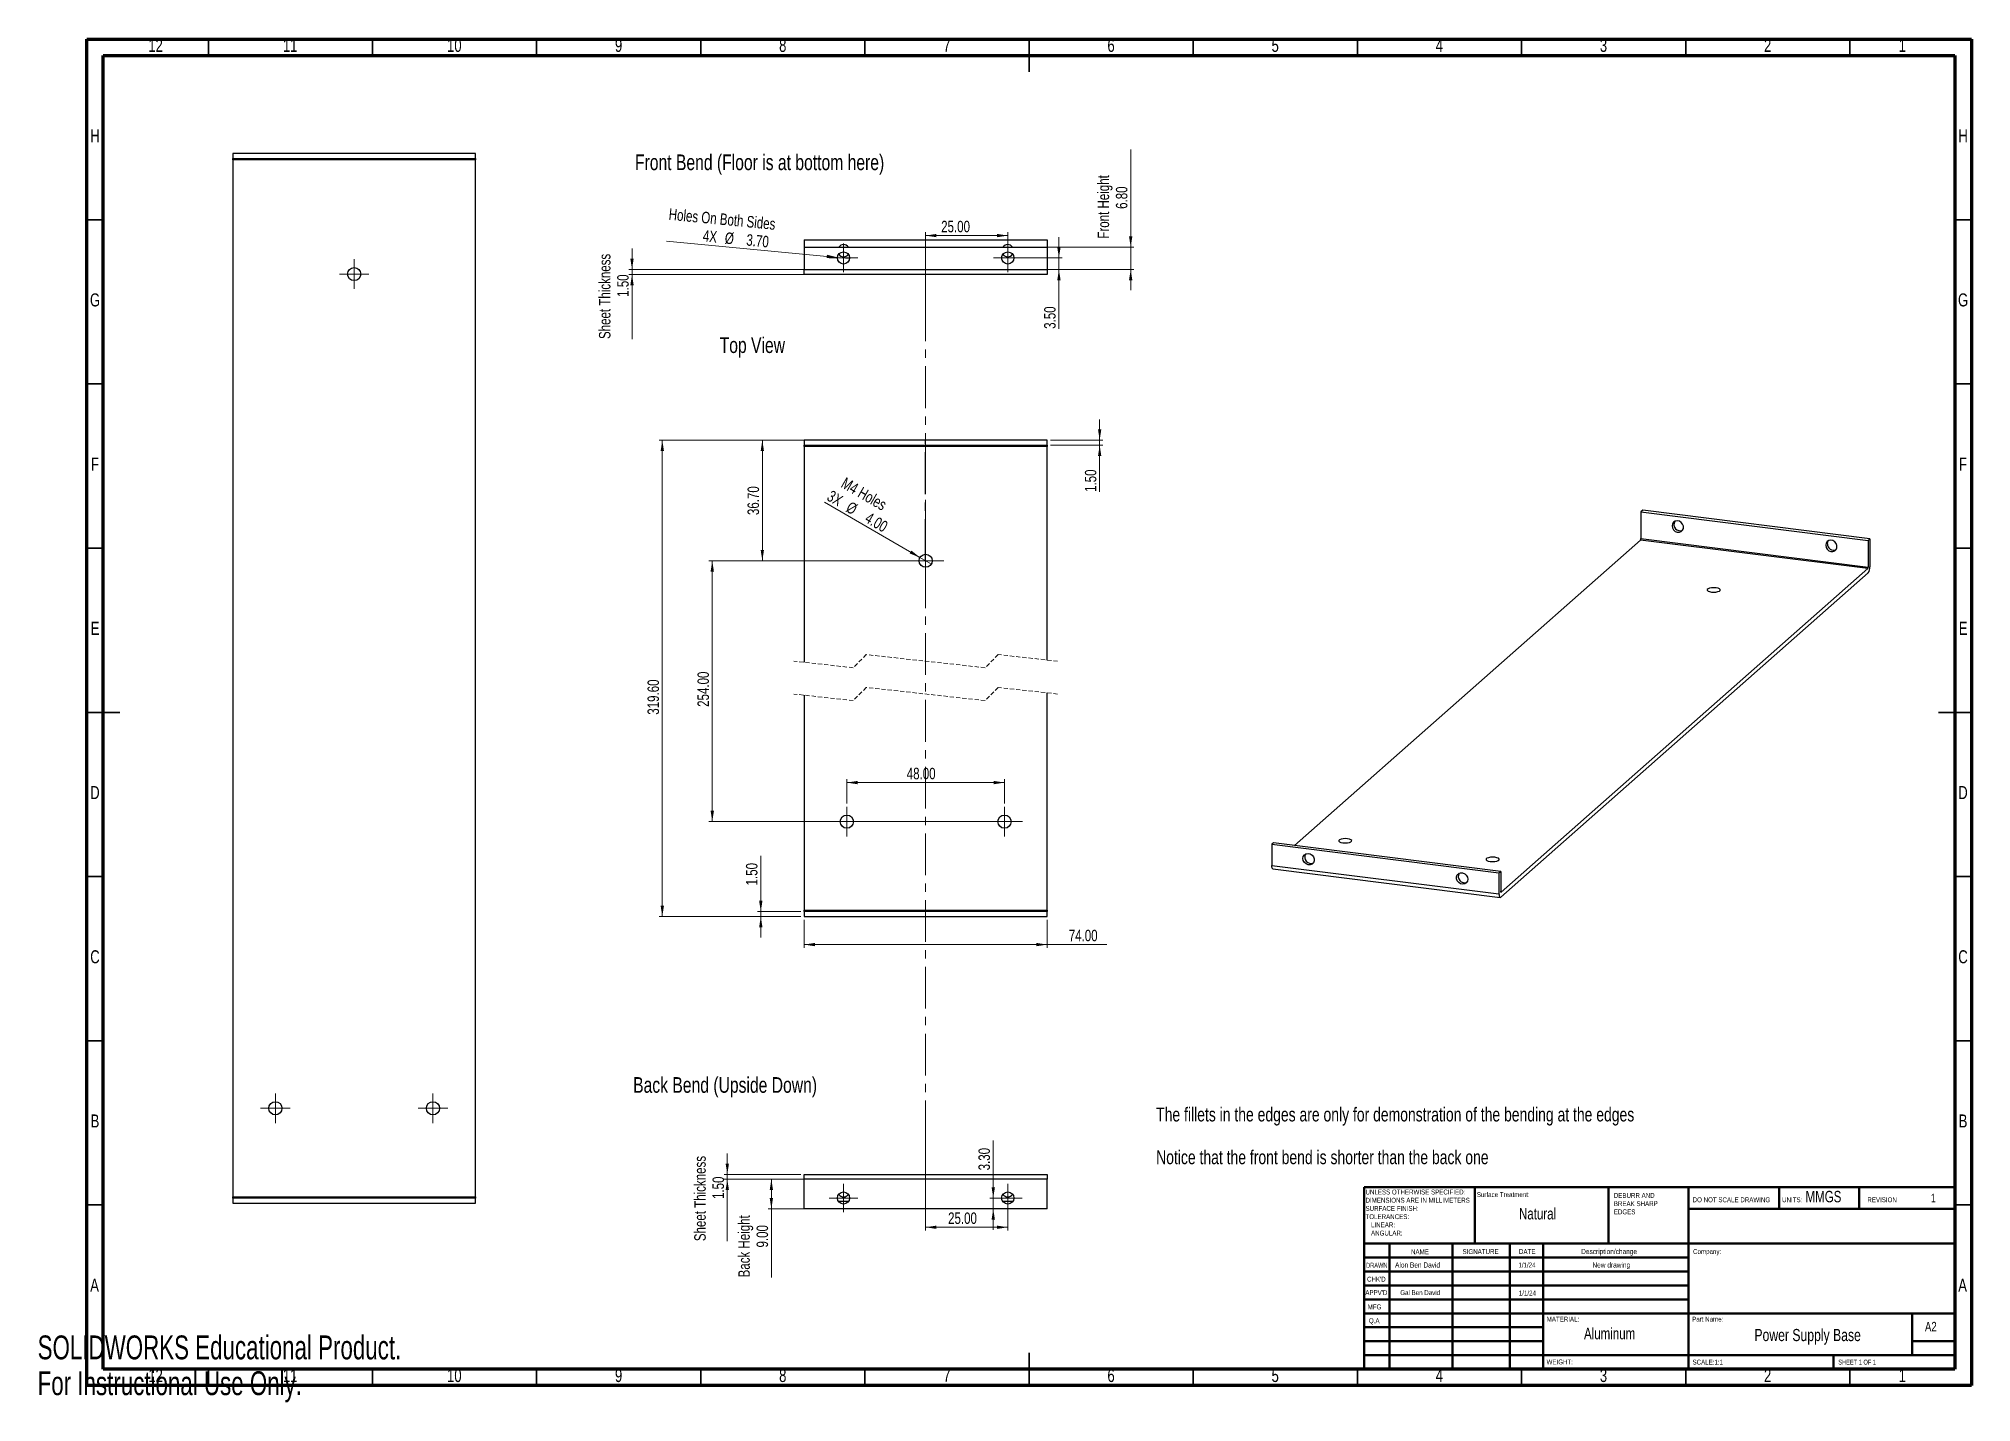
# Model space of a CAD drawing. Header units: millimetres. Extents: x 0 to 589, y 0 to 415.
import ezdxf

# ---------------------------------------------------------------- set-up
doc = ezdxf.new("R2010")
doc.units = ezdxf.units.MM
doc.header["$PDSIZE"] = -1
doc.linetypes.add('CENTERX2', pattern=[20.32, 12.7, -2.54, 2.54, -2.54])
doc.linetypes.add('HIDDEN', pattern=[1.905, 1.27, -0.635])
doc.styles.add('SLDTEXTSTYLE0', font='TXT', dxfattribs={"width": 0.75})
doc.styles.add('SLDTEXTSTYLE1', font='TXT', dxfattribs={"width": 0.686449})
doc.styles.add('SLDTEXTSTYLE2', font='TXT', dxfattribs={"width": 0.6875})
doc.styles.add('SLDTEXTSTYLE3', font='TXT', dxfattribs={"width": 0.7})
doc.dimstyles.new('SLDDIMSTYLE0', dxfattribs={"dimtxt": 3.5, "dimasz": 3.302, "dimexe": 0, "dimexo": 0.0625, "dimgap": 0.875, "dimtad": 1, "dimrnd": 1e-09, "dimzin": 4, "dimdsep": 46, "dimtxsty": 'SLDTEXTSTYLE0', "dimsah": 1, "dimcen": 0.09, "dimadec": 0, "dimazin": 1, "dimtfac": 1, "dimtofl": 0, "dimtmove": 0, "dimatfit": 3, "dimfxl": 1, "dimfrac": 2, "dimtolj": 1, "dimtzin": 12, "dimarcsym": 0})
doc.dimstyles.new('SLDDIMSTYLE1', dxfattribs={"dimtxt": 3.5, "dimasz": 3.302, "dimexe": 0, "dimexo": 0.0625, "dimgap": 0.875, "dimtad": 1, "dimrnd": 1e-09, "dimzin": 4, "dimdsep": 46, "dimtxsty": 'SLDTEXTSTYLE0', "dimsah": 1, "dimcen": 0.09, "dimadec": 0, "dimazin": 1, "dimtfac": 1, "dimtmove": 0, "dimatfit": 0, "dimfxl": 1, "dimfrac": 2, "dimtolj": 1, "dimtzin": 12, "dimarcsym": 0})
doc.dimstyles.new('SLDDIMSTYLE2', dxfattribs={"dimtxt": 3.5, "dimasz": 3.302, "dimexe": 0, "dimexo": 0.0625, "dimgap": 0.875, "dimtad": 1, "dimrnd": 1e-09, "dimzin": 4, "dimdsep": 46, "dimtxsty": 'SLDTEXTSTYLE0', "dimblk1": 'NONE', "dimsah": 1, "dimcen": 0, "dimadec": 0, "dimazin": 1, "dimtfac": 1, "dimtmove": 0, "dimatfit": 3, "dimldrblk": 'NONE', "dimfxl": 1, "dimfrac": 2, "dimtolj": 1, "dimtzin": 12, "dimarcsym": 0})

# ---------------------------------------------------------------- blocks, each defined once
blk = doc.blocks.new('SW_BROKEN_VIEW_0')
at = {"color": 0, "linetype": 'CENTERX2'}
blk.add_line((0, 0), (0, 36.7), dxfattribs=at)
blk = doc.blocks.new('_D')
at = {"color": 7, "linetype": 'Continuous', "lineweight": 0}
for p, q in [((269.49, 292.86), (219.74, 292.86)), ((220.74, 256.16), (220.74, 292.86)), ((269.49, 256.16), (219.74, 256.16))]:
    blk.add_line(p, q, dxfattribs=at)
at = {"color": 7, "linetype": 'Continuous', "lineweight": 18}
for points in [[(220.74, 292.86), (220.23, 289.56), (221.25, 289.56)], [(220.74, 256.16), (221.25, 259.46), (220.23, 259.46)]]:
    blk.add_solid(points, dxfattribs=at)
at = {"color": 7, "linetype": 'Continuous', "lineweight": 18, "insert": (216.23, 270.06), "char_height": 3.5, "attachment_point": 1, "rotation": 90, "style": 'SLDTEXTSTYLE0'}
blk.add_mtext('36.70', dxfattribs=at)
blk = doc.blocks.new('_D_1')
at = {"color": 7, "linetype": 'Continuous', "lineweight": 0}
for p, q in [((233.49, 146.82), (233.49, 138.28)), ((307.49, 146.82), (307.49, 138.28)), ((307.49, 139.28), (233.49, 139.28)), ((307.49, 139.28), (325.72, 139.28))]:
    blk.add_line(p, q, dxfattribs=at)
at = {"color": 7, "linetype": 'Continuous', "lineweight": 18}
for points in [[(233.49, 139.28), (236.79, 138.78), (236.79, 139.79)], [(307.49, 139.28), (304.19, 139.79), (304.19, 138.78)]]:
    blk.add_solid(points, dxfattribs=at)
at = {"color": 7, "linetype": 'Continuous', "lineweight": 18, "insert": (314.08, 143.8), "char_height": 3.5, "attachment_point": 1, "style": 'SLDTEXTSTYLE0'}
blk.add_mtext('74.00', dxfattribs=at)
blk = doc.blocks.new('_D_2')
at = {"color": 7, "linetype": 'Continuous', "lineweight": 0}
for p, q in [((232.49, 292.86), (189.27, 292.86)), ((190.27, 292.86), (190.27, 147.82)), ((232.49, 147.82), (189.27, 147.82))]:
    blk.add_line(p, q, dxfattribs=at)
at = {"color": 7, "linetype": 'Continuous', "lineweight": 18}
for points in [[(190.27, 292.86), (189.76, 289.56), (190.78, 289.56)], [(190.27, 147.82), (190.78, 151.12), (189.76, 151.12)]]:
    blk.add_solid(points, dxfattribs=at)
at = {"color": 7, "linetype": 'Continuous', "lineweight": 18, "insert": (185.76, 209.27), "char_height": 3.5, "attachment_point": 1, "rotation": 90, "style": 'SLDTEXTSTYLE0'}
blk.add_mtext('319.60', dxfattribs=at)
blk = doc.blocks.new('_D_3')
at = {"color": 7, "linetype": 'Continuous', "lineweight": 0}
for p, q in [((220.27, 149.32), (220.27, 166.35)), ((232.49, 149.32), (219.27, 149.32)), ((232.49, 147.82), (219.27, 147.82)), ((220.27, 147.82), (220.27, 149.32)), ((220.27, 147.82), (220.27, 141.47))]:
    blk.add_line(p, q, dxfattribs=at)
at = {"color": 7, "linetype": 'Continuous', "lineweight": 18}
for points in [[(220.27, 149.32), (220.78, 152.62), (219.76, 152.62)], [(220.27, 147.82), (219.76, 144.52), (220.78, 144.52)]]:
    blk.add_solid(points, dxfattribs=at)
at = {"color": 7, "linetype": 'Continuous', "lineweight": 18, "insert": (215.76, 157.3), "char_height": 3.5, "attachment_point": 1, "rotation": 90, "style": 'SLDTEXTSTYLE0'}
blk.add_mtext('1.50', dxfattribs=at)
blk = doc.blocks.new('_D_4')
at = {"color": 7, "linetype": 'Continuous', "lineweight": 0}
for p, q in [((323.49, 292.86), (323.49, 299.21)), ((308.49, 292.86), (324.49, 292.86)), ((308.49, 291.36), (324.49, 291.36)), ((323.49, 292.86), (323.49, 291.36)), ((323.49, 291.36), (323.49, 277.11))]:
    blk.add_line(p, q, dxfattribs=at)
at = {"color": 7, "linetype": 'Continuous', "lineweight": 18}
for points in [[(323.49, 292.86), (324, 296.16), (322.98, 296.16)], [(323.49, 291.36), (322.98, 288.06), (324, 288.06)]]:
    blk.add_solid(points, dxfattribs=at)
at = {"color": 7, "linetype": 'Continuous', "lineweight": 18, "insert": (318.98, 277.11), "char_height": 3.5, "attachment_point": 1, "rotation": 90, "style": 'SLDTEXTSTYLE0'}
blk.add_mtext('1.50', dxfattribs=at)
blk = doc.blocks.new('_D_5')
at = {"color": 7, "linetype": 'Continuous', "lineweight": 0}
for q in [(239.67, 273.95), (272.22, 255.16)]:
    blk.add_line((268.76, 257.16), q, dxfattribs=at)
at = {"color": 7, "linetype": 'Continuous', "lineweight": 18}
blk.add_solid([(268.76, 257.16), (266.15, 259.25), (265.64, 258.37)], dxfattribs=at)
at = {"color": 7, "linetype": 'Continuous', "lineweight": 18, "char_height": 3.5, "attachment_point": 1, "rotation": 330, "style": 'SLDTEXTSTYLE0'}
for s, insert in [('3X', (241.88, 277.79)), ('M4 Holes', (246.17, 281.73)), ('%%c', (247.68, 274.38)), ('4.00', (253.41, 271.13))]:
    blk.add_mtext(s, dxfattribs=dict(at, insert=insert))
blk = doc.blocks.new('_None')
blk = doc.blocks.new('_D_6')
at = {"color": 7, "linetype": 'Continuous', "lineweight": 0}
for p, q in [((275.99, 256.16), (204.49, 256.16)), ((205.49, 176.72), (205.49, 256.16)), ((299.99, 176.72), (204.49, 176.72))]:
    blk.add_line(p, q, dxfattribs=at)
at = {"color": 7, "linetype": 'Continuous', "lineweight": 18}
for points in [[(205.49, 256.16), (204.98, 252.86), (206, 252.86)], [(205.49, 176.72), (206, 180.02), (204.98, 180.02)]]:
    blk.add_solid(points, dxfattribs=at)
at = {"color": 7, "linetype": 'Continuous', "lineweight": 18, "insert": (200.98, 211.67), "char_height": 3.5, "attachment_point": 1, "rotation": 90, "style": 'SLDTEXTSTYLE0'}
blk.add_mtext('254.00', dxfattribs=at)
blk = doc.blocks.new('_D_7')
at = {"color": 7, "linetype": 'Continuous', "lineweight": 0}
for p, q in [((246.49, 182.22), (246.49, 189.61)), ((294.49, 188.61), (246.49, 188.61)), ((294.49, 182.22), (294.49, 189.61))]:
    blk.add_line(p, q, dxfattribs=at)
at = {"color": 7, "linetype": 'Continuous', "lineweight": 18}
for points in [[(246.49, 188.61), (249.79, 188.1), (249.79, 189.12)], [(294.49, 188.61), (291.19, 189.12), (291.19, 188.1)]]:
    blk.add_solid(points, dxfattribs=at)
at = {"color": 7, "linetype": 'Continuous', "lineweight": 18, "insert": (264.73, 193.12), "char_height": 3.5, "attachment_point": 1, "style": 'SLDTEXTSTYLE0'}
blk.add_mtext('48.00', dxfattribs=at)
blk = doc.blocks.new('SW_CENTERMARKSYMBOL_0')
at = {"color": 0, "linetype": 'Continuous', "lineweight": 18}
for p, q in [((-2.5, 0), (-4.5, 0)), ((0, 0), (-2.5, 0)), ((0, 2.5), (0, 4.5)), ((0, 0), (0, 2.5)), ((0, 0), (0, -2.5)), ((0, 0), (2.5, 0)), ((2.5, 0), (4.5, 0)), ((0, -2.5), (0, -4.5))]:
    blk.add_line(p, q, dxfattribs=at)
blk = doc.blocks.new('SW_CENTERMARKSYMBOL_1')
at = {"color": 0, "linetype": 'Continuous', "lineweight": 18}
for p, q in [((-2.5, 0), (-4.5, 0)), ((0, 0), (-2.5, 0)), ((0, 2.5), (0, 4.5)), ((0, 0), (0, 2.5)), ((0, 0), (0, -2.5)), ((0, 0), (2.5, 0)), ((2.5, 0), (4.5, 0)), ((0, -2.5), (0, -4.5))]:
    blk.add_line(p, q, dxfattribs=at)
blk = doc.blocks.new('SW_CENTERMARKSYMBOL_2')
at = {"color": 0, "linetype": 'Continuous', "lineweight": 18}
for p, q in [((-2.5, 0), (-4.5, 0)), ((0, 0), (-2.5, 0)), ((0, 2.5), (0, 4.5)), ((0, 0), (0, 2.5)), ((0, 0), (0, -2.5)), ((0, 0), (2.5, 0)), ((2.5, 0), (4.5, 0)), ((0, -2.5), (0, -4.5))]:
    blk.add_line(p, q, dxfattribs=at)
blk = doc.blocks.new('_D_8')
at = {"color": 7, "linetype": 'Continuous', "lineweight": 0}
for p, q in [((236.35, 67.82), (222.49, 67.82)), ((223.49, 67.82), (223.49, 58.82)), ((236.73, 58.82), (222.49, 58.82)), ((223.49, 58.82), (223.49, 37.95))]:
    blk.add_line(p, q, dxfattribs=at)
at = {"color": 7, "linetype": 'Continuous', "lineweight": 18}
for points in [[(223.49, 67.82), (222.98, 64.52), (224, 64.52)], [(223.49, 58.82), (224, 62.12), (222.98, 62.12)]]:
    blk.add_solid(points, dxfattribs=at)
at = {"color": 7, "linetype": 'Continuous', "lineweight": 18, "char_height": 3.5, "attachment_point": 1, "rotation": 90, "style": 'SLDTEXTSTYLE0'}
for s, insert in [('Back Height', (213.42, 37.95)), ('9.00', (218.98, 47.05))]:
    blk.add_mtext(s, dxfattribs=dict(at, insert=insert))
blk = doc.blocks.new('_D_9')
at = {"color": 7, "linetype": 'Continuous', "lineweight": 0}
for p, q in [((270.49, 88.81), (270.49, 52.21)), ((295.49, 61.77), (295.49, 52.21)), ((295.49, 53.21), (270.49, 53.21))]:
    blk.add_line(p, q, dxfattribs=at)
at = {"color": 7, "linetype": 'Continuous', "lineweight": 18}
for points in [[(270.49, 53.21), (273.79, 52.71), (273.79, 53.72)], [(295.49, 53.21), (292.19, 53.72), (292.19, 52.71)]]:
    blk.add_solid(points, dxfattribs=at)
at = {"color": 7, "linetype": 'Continuous', "lineweight": 18, "insert": (277.32, 57.73), "char_height": 3.5, "attachment_point": 1, "style": 'SLDTEXTSTYLE0'}
blk.add_mtext('25.00', dxfattribs=at)
blk = doc.blocks.new('_D_10')
at = {"color": 7, "linetype": 'Continuous', "lineweight": 0}
for p, q in [((291.08, 62.12), (291.08, 79.59)), ((294.49, 62.12), (290.08, 62.12)), ((291.08, 62.12), (291.08, 58.82)), ((291.08, 58.82), (291.08, 52.47))]:
    blk.add_line(p, q, dxfattribs=at)
at = {"color": 7, "linetype": 'Continuous', "lineweight": 18}
for points in [[(291.08, 62.12), (291.59, 65.42), (290.57, 65.42)], [(291.08, 58.82), (290.57, 55.52), (291.59, 55.52)]]:
    blk.add_solid(points, dxfattribs=at)
at = {"color": 7, "linetype": 'Continuous', "lineweight": 18, "insert": (286.57, 70.54), "char_height": 3.5, "attachment_point": 1, "rotation": 90, "style": 'SLDTEXTSTYLE0'}
blk.add_mtext('3.30', dxfattribs=at)
blk = doc.blocks.new('_D_11')
at = {"color": 7, "linetype": 'Continuous', "lineweight": 0}
for p, q in [((210.07, 69.32), (210.07, 75.67)), ((232.49, 69.32), (209.07, 69.32)), ((232.49, 67.82), (209.07, 67.82)), ((210.07, 69.32), (210.07, 67.82)), ((210.07, 67.82), (210.07, 48.98))]:
    blk.add_line(p, q, dxfattribs=at)
at = {"color": 7, "linetype": 'Continuous', "lineweight": 18}
for points in [[(210.07, 69.32), (210.58, 72.62), (209.56, 72.62)], [(210.07, 67.82), (209.56, 64.52), (210.58, 64.52)]]:
    blk.add_solid(points, dxfattribs=at)
at = {"color": 7, "linetype": 'Continuous', "lineweight": 18, "char_height": 3.5, "attachment_point": 1, "rotation": 90, "style": 'SLDTEXTSTYLE0'}
for s, insert in [('Sheet Thickness', (200, 48.98)), ('1.50', (205.56, 61.82))]:
    blk.add_mtext(s, dxfattribs=dict(at, insert=insert))
blk = doc.blocks.new('SW_CENTERMARKSYMBOL_3')
at = {"color": 0, "linetype": 'Continuous', "lineweight": 18}
for p, q in [((-2.5, 0), (-4.35, 0)), ((0, 0), (-2.5, 0)), ((0, 2.5), (0, 4.35)), ((0, 0), (0, 2.5)), ((0, 0), (0, -2.5)), ((0, 0), (2.5, 0)), ((2.5, 0), (4.35, 0)), ((0, -2.5), (0, -4.35))]:
    blk.add_line(p, q, dxfattribs=at)
blk = doc.blocks.new('SW_CENTERMARKSYMBOL_4')
at = {"color": 0, "linetype": 'Continuous', "lineweight": 18}
for p, q in [((-2.5, 0), (-4.35, 0)), ((0, 0), (-2.5, 0)), ((0, 2.5), (0, 4.35)), ((0, 0), (0, 2.5)), ((0, 0), (0, -2.5)), ((0, 0), (2.5, 0)), ((2.5, 0), (4.35, 0)), ((0, -2.5), (0, -4.35))]:
    blk.add_line(p, q, dxfattribs=at)
blk = doc.blocks.new('_D_12')
at = {"color": 7, "linetype": 'Continuous', "lineweight": 0}
for p, q in [((181.05, 344.85), (181.05, 351.2)), ((235.87, 344.85), (180.05, 344.85)), ((236.96, 343.35), (180.05, 343.35)), ((181.05, 343.35), (181.05, 344.85)), ((181.05, 343.35), (181.05, 323.67))]:
    blk.add_line(p, q, dxfattribs=at)
at = {"color": 7, "linetype": 'Continuous', "lineweight": 18}
for points in [[(181.05, 344.85), (181.55, 348.16), (180.54, 348.16)], [(181.05, 343.35), (180.54, 340.05), (181.55, 340.05)]]:
    blk.add_solid(points, dxfattribs=at)
at = {"color": 7, "linetype": 'Continuous', "lineweight": 18, "char_height": 3.5, "attachment_point": 1, "rotation": 90, "style": 'SLDTEXTSTYLE0'}
for s, insert in [('Sheet Thickness', (170.98, 323.67)), ('1.50', (176.53, 336.51))]:
    blk.add_mtext(s, dxfattribs=dict(at, insert=insert))
blk = doc.blocks.new('_D_13')
at = {"color": 7, "linetype": 'Continuous', "lineweight": 0}
for p, q in [((332.94, 351.65), (332.94, 381.4)), ((234.49, 351.65), (333.94, 351.65)), ((332.94, 344.85), (332.94, 351.65)), ((234.49, 344.85), (333.94, 344.85)), ((332.94, 344.85), (332.94, 338.5))]:
    blk.add_line(p, q, dxfattribs=at)
at = {"color": 7, "linetype": 'Continuous', "lineweight": 18}
for points in [[(332.94, 351.65), (333.45, 354.96), (332.43, 354.96)], [(332.94, 344.85), (332.43, 341.55), (333.45, 341.55)]]:
    blk.add_solid(points, dxfattribs=at)
at = {"color": 7, "linetype": 'Continuous', "lineweight": 18, "char_height": 3.5, "attachment_point": 1, "rotation": 90, "style": 'SLDTEXTSTYLE0'}
for s, insert in [('Front Height', (322.87, 354.24)), ('6.80', (328.43, 363.29))]:
    blk.add_mtext(s, dxfattribs=dict(at, insert=insert))
blk = doc.blocks.new('_D_14')
at = {"color": 7, "linetype": 'Continuous', "lineweight": 0}
for q in [(191.5, 353.46), (247.33, 348.18)]:
    blk.add_line((243.65, 348.53), q, dxfattribs=at)
at = {"color": 7, "linetype": 'Continuous', "lineweight": 18}
blk.add_solid([(243.65, 348.53), (240.41, 349.34), (240.31, 348.33)], dxfattribs=at)
at = {"color": 7, "linetype": 'Continuous', "lineweight": 18, "char_height": 3.5, "attachment_point": 1, "rotation": 354.5965, "style": 'SLDTEXTSTYLE0'}
for s, insert in [('Holes On Both Sides', (192.44, 363.46)), ('4X', (202.83, 356.89)), ('%%c', (209.52, 356.21)), ('3.70', (216.08, 355.64))]:
    blk.add_mtext(s, dxfattribs=dict(at, insert=insert))
blk = doc.blocks.new('_D_15')
at = {"color": 7, "linetype": 'Continuous', "lineweight": 0}
for p, q in [((311.08, 348.35), (311.08, 354.7)), ((296.71, 348.35), (312.08, 348.35)), ((311.08, 348.35), (311.08, 344.85)), ((304.9, 344.85), (312.08, 344.85)), ((311.08, 344.85), (311.08, 326.77))]:
    blk.add_line(p, q, dxfattribs=at)
at = {"color": 7, "linetype": 'Continuous', "lineweight": 18}
for points in [[(311.08, 348.35), (311.59, 351.66), (310.57, 351.66)], [(311.08, 344.85), (310.57, 341.55), (311.59, 341.55)]]:
    blk.add_solid(points, dxfattribs=at)
at = {"color": 7, "linetype": 'Continuous', "lineweight": 18, "insert": (306.57, 326.77), "char_height": 3.5, "attachment_point": 1, "rotation": 90, "style": 'SLDTEXTSTYLE0'}
blk.add_mtext('3.50', dxfattribs=at)
blk = doc.blocks.new('_D_16')
at = {"color": 7, "linetype": 'Continuous', "lineweight": 0}
for p, q in [((270.49, 327.79), (270.49, 356.16)), ((295.49, 355.16), (270.49, 355.16)), ((295.49, 350.5), (295.49, 356.16))]:
    blk.add_line(p, q, dxfattribs=at)
at = {"color": 7, "linetype": 'Continuous', "lineweight": 18}
for points in [[(270.49, 355.16), (273.79, 354.66), (273.79, 355.67)], [(295.49, 355.16), (292.19, 355.67), (292.19, 354.66)]]:
    blk.add_solid(points, dxfattribs=at)
at = {"color": 7, "linetype": 'Continuous', "lineweight": 18, "insert": (275.21, 359.67), "char_height": 3.5, "attachment_point": 1, "style": 'SLDTEXTSTYLE0'}
blk.add_mtext('25.00', dxfattribs=at)
blk = doc.blocks.new('SW_CENTERMARKSYMBOL_5')
at = {"color": 0, "linetype": 'Continuous', "lineweight": 18}
for p, q in [((-2.5, 0), (-4.35, 0)), ((0, 0), (-2.5, 0)), ((0, 2.5), (0, 4.35)), ((0, 0), (0, 2.5)), ((0, 0), (0, -2.5)), ((0, 0), (2.5, 0)), ((2.5, 0), (4.35, 0)), ((0, -2.5), (0, -4.35))]:
    blk.add_line(p, q, dxfattribs=at)
blk = doc.blocks.new('SW_CENTERMARKSYMBOL_6')
at = {"color": 0, "linetype": 'Continuous', "lineweight": 18}
for p, q in [((-2.5, 0), (-4.35, 0)), ((0, 0), (-2.5, 0)), ((0, 2.5), (0, 4.35)), ((0, 0), (0, 2.5)), ((0, 0), (0, -2.5)), ((0, 0), (2.5, 0)), ((2.5, 0), (4.35, 0)), ((0, -2.5), (0, -4.35))]:
    blk.add_line(p, q, dxfattribs=at)
blk = doc.blocks.new('SW_CENTERMARKSYMBOL_7')
at = {"color": 0, "linetype": 'Continuous', "lineweight": 18}
for p, q in [((-2.5, 0), (-4.5, 0)), ((0, 0), (-2.5, 0)), ((0, 2.5), (0, 4.5)), ((0, 0), (0, 2.5)), ((0, 0), (0, -2.5)), ((0, 0), (2.5, 0)), ((2.5, 0), (4.5, 0)), ((0, -2.5), (0, -4.5))]:
    blk.add_line(p, q, dxfattribs=at)
blk = doc.blocks.new('SW_CENTERMARKSYMBOL_8')
at = {"color": 0, "linetype": 'Continuous', "lineweight": 18}
for p, q in [((-2.5, 0), (-4.5, 0)), ((0, 0), (-2.5, 0)), ((0, 2.5), (0, 4.5)), ((0, 0), (0, 2.5)), ((0, 0), (0, -2.5)), ((0, 0), (2.5, 0)), ((2.5, 0), (4.5, 0)), ((0, -2.5), (0, -4.5))]:
    blk.add_line(p, q, dxfattribs=at)
blk = doc.blocks.new('SW_CENTERMARKSYMBOL_9')
at = {"color": 0, "linetype": 'Continuous', "lineweight": 18}
for p, q in [((-2.5, 0), (-4.5, 0)), ((0, 0), (-2.5, 0)), ((0, 2.5), (0, 4.5)), ((0, 0), (0, 2.5)), ((0, 0), (0, -2.5)), ((0, 0), (2.5, 0)), ((2.5, 0), (4.5, 0)), ((0, -2.5), (0, -4.5))]:
    blk.add_line(p, q, dxfattribs=at)

msp = doc.modelspace()

# ---------------------------------------------------------------- linework, layer by layer
at = {"color": 7, "linetype": 'Continuous', "lineweight": 70}
for p, q in [((15, 5), (15, 415)), ((15, 415), (589, 415)), ((589, 415), (589, 5)), ((20, 10), (20, 410)), ((20, 410), (584, 410)), ((584, 410), (584, 10)), ((584, 10), (20, 10)), ((589, 5), (15, 5))]:
    msp.add_line(p, q, dxfattribs=at)
at = {"color": 9, "linetype": 'Continuous', "lineweight": 35}
for p, q in [((52, 410), (52, 415)), ((102, 410), (102, 415)), ((152, 410), (152, 415)), ((202, 410), (202, 415)), ((252, 410), (252, 415)), ((302, 410), (302, 415)), ((352, 410), (352, 415)), ((402, 410), (402, 415)), ((452, 410), (452, 415)), ((502, 410), (502, 415)), ((552, 410), (552, 415)), ((20, 360), (15, 360)), ((584, 360), (589, 360)), ((20, 310), (15, 310)), ((584, 310), (589, 310)), ((20, 260), (15, 260)), ((584, 260), (589, 260)), ((20, 210), (15, 210)), ((584, 210), (589, 210)), ((20, 160), (15, 160)), ((584, 160), (589, 160)), ((20, 110), (15, 110)), ((584, 110), (589, 110)), ((20, 60), (15, 60)), ((584, 60), (589, 60)), ((52, 10), (52, 5)), ((102, 10), (102, 5)), ((152, 10), (152, 5)), ((202, 10), (202, 5)), ((252, 10), (252, 5)), ((302, 10), (302, 5)), ((352, 10), (352, 5)), ((402, 10), (402, 5)), ((452, 10), (452, 5)), ((502, 10), (502, 5)), ((552, 10), (552, 5))]:
    msp.add_line(p, q, dxfattribs=at)
at = {"color": 7, "linetype": 'Continuous', "lineweight": 35}
for p, q in [((302, 415.001), (302, 404.999)), ((14.999, 210), (25.001, 210)), ((589.001, 210), (578.999, 210)), ((302, 4.999), (302, 15.001))]:
    msp.add_line(p, q, dxfattribs=at)
at = {"color": 7, "linetype": 'Continuous', "lineweight": 25}
for p, q in [((59.415, 380.14), (59.415, 378.64)), ((133.415, 380.14), (59.415, 380.14)), ((59.415, 378.64), (133.415, 378.64)), ((59.415, 378.24), (59.415, 378.64)), ((133.415, 378.24), (59.415, 378.24)), ((59.415, 378.24), (59.415, 62.44)), ((133.415, 378.64), (133.415, 380.14)), ((133.415, 378.64), (133.415, 378.24)), ((133.415, 62.44), (133.415, 378.24)), ((233.489, 353.854), (307.489, 353.854)), ((233.489, 353.854), (233.489, 351.654)), ((307.489, 353.854), (307.489, 351.654)), ((233.489, 351.654), (307.489, 351.654)), ((233.489, 351.654), (233.489, 344.854)), ((307.489, 351.654), (307.489, 344.854)), ((233.489, 344.854), (307.489, 344.854)), ((233.489, 343.354), (233.489, 344.854)), ((307.489, 343.354), (233.489, 343.354)), ((307.489, 344.854), (307.489, 343.354)), ((233.489, 292.859), (233.489, 291.359)), ((307.489, 292.859), (233.489, 292.859)), ((233.489, 291.359), (307.489, 291.359)), ((233.489, 290.959), (233.489, 291.359)), ((307.489, 290.959), (233.489, 290.959)), ((233.489, 290.959), (233.489, 225.229)), ((307.489, 291.359), (307.489, 292.859)), ((307.489, 291.359), (307.489, 290.959)), ((307.489, 225.931), (307.489, 290.959)), ((488.896, 271.548), (488.366, 271.08)), ((488.366, 271.08), (557.586, 262.359)), ((488.366, 271.08), (488.366, 262.972)), ((558.117, 262.827), (488.896, 271.548)), ((488.224, 262.47), (382.792, 169.487)), ((557.445, 253.749), (488.224, 262.47)), ((488.366, 262.972), (557.586, 254.251)), ((557.586, 262.359), (558.117, 262.827)), ((557.586, 262.359), (557.586, 254.251)), ((558.117, 262.827), (558.117, 254.342)), ((445.793, 155.281), (557.445, 253.749)), ((445.651, 153.742), (557.586, 252.46)), ((233.489, 215.229), (233.489, 149.721)), ((307.489, 149.721), (307.489, 215.931)), ((376.431, 170.289), (375.9, 169.821)), ((375.9, 169.821), (445.121, 161.1)), ((375.9, 169.821), (375.9, 163.41)), ((445.651, 161.568), (376.431, 170.289)), ((375.9, 163.41), (445.121, 154.689)), ((376.243, 162.389), (445.464, 153.668)), ((445.121, 161.1), (445.651, 161.568)), ((445.121, 161.1), (445.121, 154.689)), ((445.651, 161.568), (445.651, 155.534)), ((445.699, 155.293), (445.793, 155.281)), ((233.489, 149.721), (307.489, 149.721)), ((233.489, 149.321), (233.489, 149.721)), ((307.489, 149.321), (233.489, 149.321)), ((233.489, 149.321), (233.489, 147.821)), ((233.489, 147.821), (307.489, 147.821)), ((307.489, 149.721), (307.489, 149.321)), ((307.489, 147.821), (307.489, 149.321)), ((233.489, 69.319), (307.489, 69.319)), ((233.489, 67.819), (233.489, 69.319)), ((233.489, 58.819), (233.489, 67.819)), ((307.489, 67.819), (233.489, 67.819)), ((307.489, 69.319), (307.489, 67.819)), ((307.489, 58.819), (307.489, 67.819)), ((59.415, 62.44), (133.415, 62.44)), ((59.415, 62.04), (59.415, 62.44)), ((133.415, 62.04), (59.415, 62.04)), ((59.415, 62.04), (59.415, 60.54)), ((59.415, 60.54), (133.415, 60.54)), ((133.415, 62.44), (133.415, 62.04)), ((133.415, 60.54), (133.415, 62.04)), ((246.977, 61.019), (244.002, 61.019)), ((296.977, 61.019), (294.002, 61.019)), ((307.489, 58.819), (233.489, 58.819))]:
    msp.add_line(p, q, dxfattribs=at)
at = {"color": 7, "linetype": 'CENTERX2', "lineweight": 18}
msp.add_line((270.489, 58.819), (270.489, 353.854), dxfattribs=at)
at = {"color": 7, "linetype": 'HIDDEN', "lineweight": 18}
for p, q in [((248.402, 223.58), (230.314, 225.58)), ((252.402, 227.58), (248.402, 223.58)), ((288.577, 223.58), (252.402, 227.58)), ((292.577, 227.58), (288.577, 223.58)), ((310.664, 225.58), (292.577, 227.58)), ((248.402, 213.58), (230.314, 215.58)), ((252.402, 217.58), (248.402, 213.58)), ((288.577, 213.58), (252.402, 217.58)), ((292.577, 217.58), (288.577, 213.58)), ((310.664, 215.58), (292.577, 217.58))]:
    msp.add_line(p, q, dxfattribs=at)
at = {"color": 7, "linetype": 'Continuous', "lineweight": 50}
for p, q in [((404.05, 65.436), (584, 65.436)), ((404.05, 65.436), (404.05, 10)), ((437.8, 48.25), (437.8, 65.436)), ((502.8, 65.436), (502.8, 10)), ((554.8, 58.875), (554.8, 65.25)), ((584, 58.875), (502.8, 58.875)), ((584, 48.25), (404, 48.25)), ((411.8, 48.25), (411.8, 10)), ((430.991, 48.25), (430.991, 10)), ((448.399, 48.25), (448.399, 10)), ((458.6, 10), (458.6, 48.25)), ((502.8, 44), (404, 44)), ((502.8, 39.75), (404, 39.75)), ((502.8, 35.5), (404, 35.5)), ((502.8, 31.25), (404, 31.25)), ((458.6, 27), (404, 27)), ((458.6, 27), (584, 27)), ((571, 14.25), (571, 27)), ((458.6, 22.75), (404, 22.75)), ((458.6, 18.5), (404, 18.5)), ((584, 18.5), (571, 18.5)), ((404, 14.25), (584, 14.25)), ((547, 10), (547, 14.25))]:
    msp.add_line(p, q, dxfattribs=at)
at = {"color": 9, "linetype": 'Continuous', "lineweight": 50}
for p, q in [((478.524, 65.436), (478.524, 48.25)), ((530.415, 58.875), (530.415, 65.436))]:
    msp.add_line(p, q, dxfattribs=at)
at = {"color": 7, "linetype": 'Continuous', "lineweight": 25, "flags": 128}
for points in [[(497.86, 266.773), (497.977, 266.128), (498.312, 265.541), (498.819, 265.091), (499.431, 264.838), (500.064, 264.817), (500.634, 265.031), (501.062, 265.451), (501.292, 266.02), (501.292, 266.661), (501.062, 267.288), (500.634, 267.815), (500.064, 268.173), (499.431, 268.312), (498.819, 268.213), (498.312, 267.891), (497.977, 267.388), (497.86, 266.773)], [(544.631, 260.88), (544.748, 260.235), (545.083, 259.648), (545.59, 259.198), (546.202, 258.946), (546.835, 258.925), (547.404, 259.139), (547.833, 259.559), (548.063, 260.127), (548.063, 260.768), (547.833, 261.395), (547.404, 261.923), (546.835, 262.28), (546.202, 262.419), (545.59, 262.321), (545.083, 261.998), (544.748, 261.496), (544.631, 260.88)], [(545.161, 261.348), (545.278, 261.963), (545.432, 262.251)], [(511.238, 247.883), (510.556, 247.926), (509.87, 247.888), (509.264, 247.775), (508.811, 247.599), (508.566, 247.383), (508.557, 247.151), (508.787, 246.933), (509.227, 246.754), (509.824, 246.635), (510.506, 246.592), (511.192, 246.63), (511.798, 246.743), (512.251, 246.918), (512.496, 247.135), (512.505, 247.367), (512.275, 247.585), (511.835, 247.764), (511.238, 247.883)], [(397.571, 170.265), (398.254, 170.222), (398.939, 170.26), (399.545, 170.373), (399.998, 170.549), (400.244, 170.765), (400.252, 170.997), (400.023, 171.215), (399.583, 171.394), (398.986, 171.513), (398.303, 171.556), (397.618, 171.518), (397.012, 171.405), (396.559, 171.229), (396.313, 171.013), (396.305, 170.781), (396.534, 170.563), (396.974, 170.384), (397.571, 170.265)], [(385.395, 165.513), (385.512, 166.129), (385.847, 166.632), (386.354, 166.954), (386.966, 167.052), (387.599, 166.913), (388.168, 166.556), (388.597, 166.028), (388.827, 165.402), (388.827, 164.761), (388.597, 164.192), (388.168, 163.772), (387.599, 163.558), (386.966, 163.579), (386.354, 163.831), (385.847, 164.281), (385.512, 164.869), (385.395, 165.513)], [(443.886, 165.856), (443.203, 165.899), (442.518, 165.861), (441.912, 165.748), (441.459, 165.572), (441.213, 165.356), (441.205, 165.124), (441.434, 164.906), (441.874, 164.727), (442.471, 164.608), (443.154, 164.565), (443.839, 164.603), (444.445, 164.716), (444.898, 164.892), (445.144, 165.108), (445.152, 165.34), (444.923, 165.558), (444.483, 165.737), (443.886, 165.856)], [(376.243, 162.389), (376.228, 162.392), (376.136, 162.442), (376.056, 162.547), (375.99, 162.703), (375.941, 162.904), (375.911, 163.143), (375.9, 163.41)], [(435.627, 159.185), (435.51, 158.57), (435.175, 158.067), (434.668, 157.744), (434.056, 157.646), (433.423, 157.785), (432.853, 158.142), (432.425, 158.67), (432.195, 159.297), (432.195, 159.938), (432.425, 160.506), (432.853, 160.926), (433.423, 161.14), (434.056, 161.12), (434.668, 160.867), (435.175, 160.417), (435.51, 159.83), (435.627, 159.185)], [(445.121, 154.689), (445.131, 154.422), (445.162, 154.183), (445.211, 153.982), (445.276, 153.826), (445.357, 153.721), (445.449, 153.671), (445.548, 153.678), (445.651, 153.742)], [(445.793, 155.281), (445.765, 155.264), (445.739, 155.262), (445.714, 155.276), (445.693, 155.304), (445.675, 155.345), (445.662, 155.399), (445.654, 155.462), (445.651, 155.534)]]:
    msp.add_lwpolyline(points, dxfattribs=at)
at = {"color": 7, "linetype": 'Continuous', "lineweight": 25}
for centre, radius in [((245.489, 348.354), 1.85), ((295.489, 348.354), 1.85), ((96.415, 343.44), 2), ((270.489, 256.159), 2), ((246.489, 176.721), 2), ((294.489, 176.721), 2), ((72.415, 89.44), 2), ((120.415, 89.44), 2), ((245.489, 62.119), 1.85), ((295.489, 62.119), 1.85)]:
    msp.add_circle(centre, radius, dxfattribs=at)
for centre, radius, start, end in [((245.489, 350.554), 1.85, 36.483737, 143.516263), ((245.489, 350.554), 1.85, 216.483737, 323.516263), ((295.489, 350.554), 1.85, 36.483737, 143.516263), ((295.489, 350.554), 1.85, 216.483737, 323.516263), ((500.286, 267.168), 1.895, 149.018864, 293.80038), ((487.58, 262.923), 0.788, 324.930944, 3.593111), ((547.079, 261.31), 1.918, 178.868513, 292.76925), ((556.8, 254.202), 0.788, 324.930944, 3.593111), ((555.169, 254.157), 2.953, 324.930944, 3.593111), ((387.822, 165.909), 1.895, 149.056861, 293.762384), ((434.592, 160.017), 1.895, 149.056861, 293.762384), ((245.489, 64.319), 1.85, 216.483737, 323.516263), ((295.489, 64.319), 1.85, 216.483737, 323.516263)]:
    msp.add_arc(centre, radius, start, end, dxfattribs=at)
at = {"color": 7, "linetype": 'Continuous', "lineweight": 0}
for p in [(270.489, 343.44), (295.489, 62.119)]:
    msp.add_point(p, dxfattribs=at)

# ---------------------------------------------------------------- block references
for name, p in [('SW_CENTERMARKSYMBOL_9', (96.415, 343.44)), ('SW_CENTERMARKSYMBOL_6', (245.489, 348.354)), ('SW_CENTERMARKSYMBOL_5', (295.489, 348.354)), ('SW_CENTERMARKSYMBOL_2', (270.489, 256.159)), ('SW_CENTERMARKSYMBOL_0', (246.489, 176.721)), ('SW_CENTERMARKSYMBOL_1', (294.489, 176.721)), ('SW_CENTERMARKSYMBOL_7', (72.415, 89.44)), ('SW_CENTERMARKSYMBOL_8', (120.415, 89.44)), ('SW_CENTERMARKSYMBOL_3', (245.489, 62.119)), ('SW_CENTERMARKSYMBOL_4', (295.489, 62.119))]:
    msp.add_blockref(name, p, dxfattribs=at)
at = {"color": 7, "linetype": 'Continuous'}
msp.add_blockref('SW_BROKEN_VIEW_0', (270.489, 256.159), dxfattribs=at)

# ---------------------------------------------------------------- texts
at = {"color": 7, "linetype": 'Continuous', "lineweight": 0}
for s, insert, char_height, attachment_point, style in [('12', (35.92, 415.06), 3.9688, 2, 'SLDTEXTSTYLE0'), ('11', (76.92, 415.06), 3.9688, 2, 'SLDTEXTSTYLE0'), ('10', (126.92, 415.06), 3.9688, 2, 'SLDTEXTSTYLE0'), ('9', (176.96, 415.06), 3.969, 2, 'SLDTEXTSTYLE0'), ('8', (226.96, 415.06), 3.969, 2, 'SLDTEXTSTYLE0'), ('7', (276.96, 415.06), 3.969, 2, 'SLDTEXTSTYLE0'), ('6', (326.96, 415.06), 3.969, 2, 'SLDTEXTSTYLE0'), ('5', (376.96, 415.06), 3.969, 2, 'SLDTEXTSTYLE0'), ('4', (426.96, 415.06), 3.969, 2, 'SLDTEXTSTYLE0'), ('3', (476.96, 415.06), 3.969, 2, 'SLDTEXTSTYLE0'), ('2', (526.96, 415.06), 3.969, 2, 'SLDTEXTSTYLE0'), ('1', (567.96, 415.06), 3.969, 2, 'SLDTEXTSTYLE0'), ('H', (17.49, 387.56), 3.969, 2, 'SLDTEXTSTYLE0'), ('H', (586.49, 387.56), 3.969, 2, 'SLDTEXTSTYLE0'), ('Front Bend (Floor is at bottom here)', (181.949, 379.856), 4.7625, 1, 'SLDTEXTSTYLE0'), ('G', (17.487, 337.56), 3.969, 2, 'SLDTEXTSTYLE0'), ('G', (586.487, 337.56), 3.969, 2, 'SLDTEXTSTYLE0'), ('Top View', (207.74, 324.178), 4.7625, 1, 'SLDTEXTSTYLE0'), ('F', (17.458, 287.56), 3.969, 2, 'SLDTEXTSTYLE0'), ('F', (586.458, 287.56), 3.969, 2, 'SLDTEXTSTYLE0'), ('E', (17.508, 237.56), 3.969, 2, 'SLDTEXTSTYLE0'), ('E', (586.508, 237.56), 3.969, 2, 'SLDTEXTSTYLE0'), ('D', (17.453, 187.56), 3.969, 2, 'SLDTEXTSTYLE0'), ('D', (586.453, 187.56), 3.969, 2, 'SLDTEXTSTYLE0'), ('C', (17.459, 137.56), 3.969, 2, 'SLDTEXTSTYLE0'), ('C', (586.459, 137.56), 3.969, 2, 'SLDTEXTSTYLE0'), ('Back Bend (Upside Down)', (181.389, 98.925), 4.7625, 1, 'SLDTEXTSTYLE0'), ('The fillets in the edges are only for demonstration of the bending at the edges', (340.694, 89.673), 4.23333, 1, 'SLDTEXTSTYLE0'), ('B', (17.471, 87.56), 3.969, 2, 'SLDTEXTSTYLE0'), ('B', (586.471, 87.56), 3.969, 2, 'SLDTEXTSTYLE0'), ('Notice that the front bend is shorter than the back one', (340.694, 76.658), 4.23333, 1, 'SLDTEXTSTYLE0'), ('SURFACE FINISH:', (404.465, 59.695), 1.5, 1, 'SLDTEXTSTYLE0'), ('UNLESS OTHERWISE SPECIFIED:', (404.465, 64.695), 1.5, 1, 'SLDTEXTSTYLE0'), ('DIMENSIONS ARE IN MILLIMETERS', (404.465, 62.195), 1.5, 1, 'SLDTEXTSTYLE0'), ('Surface Treatment:', (438.371, 63.919), 1.5, 1, 'SLDTEXTSTYLE0'), ('DEBURR AND', (480.101, 63.651), 1.5, 1, 'SLDTEXTSTYLE0'), ('BREAK SHARP', (480.101, 61.151), 1.5, 1, 'SLDTEXTSTYLE0'), ('DO NOT SCALE DRAWING', (504.114, 62.335), 1.5, 1, 'SLDTEXTSTYLE0'), ('UNITS:', (531.357, 62.335), 1.5, 1, 'SLDTEXTSTYLE0'), ('REVISION', (557.328, 62.335), 1.5, 1, 'SLDTEXTSTYLE0'), ('1', (577.41, 63.45), 2.646, 2, 'SLDTEXTSTYLE0'), ('TOLERANCES:', (404.465, 57.195), 1.5, 1, 'SLDTEXTSTYLE0'), ('LINEAR:', (406.152, 54.695), 1.5, 1, 'SLDTEXTSTYLE0'), ('EDGES', (480.101, 58.651), 1.5, 1, 'SLDTEXTSTYLE0'), ('ANGULAR:', (406.152, 52.195), 1.5, 1, 'SLDTEXTSTYLE0'), ('DRAWN', (404.643, 42.385), 1.5, 1, 'SLDTEXTSTYLE1'), ('NAME', (418.322, 46.501), 1.5, 1, 'SLDTEXTSTYLE0'), ('SIGNATURE', (434.034, 46.562), 1.5, 1, 'SLDTEXTSTYLE0'), ('DATE', (451.215, 46.576), 1.5, 1, 'SLDTEXTSTYLE0'), ('1/1/24', (453.649, 42.469), 1.4986, 2, 'SLDTEXTSTYLE0'), ('Company:', (504.241, 46.576), 1.5, 1, 'SLDTEXTSTYLE0'), ('A', (17.34, 37.56), 3.969, 2, 'SLDTEXTSTYLE0'), ("CHK'D", (404.939, 38.162), 1.5, 1, 'SLDTEXTSTYLE0'), ('A', (586.34, 37.56), 3.969, 2, 'SLDTEXTSTYLE0'), ("APPV'D", (404.402, 34.066), 1.5, 1, 'SLDTEXTSTYLE0'), ('MFG', (405.124, 29.716), 1.5, 1, 'SLDTEXTSTYLE0'), ('Gal Ben David', (421.119, 34.064), 1.4986, 2, 'SLDTEXTSTYLE0'), ('1/1/24', (453.773, 33.929), 1.4986, 2, 'SLDTEXTSTYLE0'), ('Q.A', (405.509, 25.505), 1.5, 1, 'SLDTEXTSTYLE0'), ('MATERIAL:', (459.646, 25.986), 1.5, 1, 'SLDTEXTSTYLE0'), ('Part Name:', (503.953, 25.986), 1.5, 1, 'SLDTEXTSTYLE0'), ('A2', (574.871, 24.406), 2.9104, 1, 'SLDTEXTSTYLE0'), ('Power Supply Base', (539.134, 22.252), 3.70417, 2, 'SLDTEXTSTYLE0'), ('WEIGHT:', (459.618, 12.949), 1.4986, 1, 'SLDTEXTSTYLE0'), ('SCALE:1:1', (504.074, 12.9), 1.5, 1, 'SLDTEXTSTYLE0'), ('SHEET 1 OF 1', (548.478, 12.9), 1.5, 1, 'SLDTEXTSTYLE2'), ('12', (35.92, 10.06), 3.9688, 2, 'SLDTEXTSTYLE0'), ('11', (76.92, 10.06), 3.9688, 2, 'SLDTEXTSTYLE0'), ('10', (126.92, 10.06), 3.9688, 2, 'SLDTEXTSTYLE0'), ('9', (176.96, 10.06), 3.969, 2, 'SLDTEXTSTYLE0'), ('8', (226.96, 10.06), 3.969, 2, 'SLDTEXTSTYLE0'), ('7', (276.96, 10.06), 3.969, 2, 'SLDTEXTSTYLE0'), ('6', (326.96, 10.06), 3.969, 2, 'SLDTEXTSTYLE0'), ('5', (376.96, 10.06), 3.969, 2, 'SLDTEXTSTYLE0'), ('4', (426.96, 10.06), 3.969, 2, 'SLDTEXTSTYLE0'), ('3', (476.96, 10.06), 3.969, 2, 'SLDTEXTSTYLE0'), ('2', (526.96, 10.06), 3.969, 2, 'SLDTEXTSTYLE0'), ('1', (567.96, 10.06), 3.969, 2, 'SLDTEXTSTYLE0')]:
    msp.add_mtext(s, dxfattribs=dict(at, insert=insert, char_height=char_height, attachment_point=attachment_point, style=style))
at = {"color": 9, "linetype": 'Continuous', "lineweight": 0, "attachment_point": 1, "style": 'SLDTEXTSTYLE0'}
for s, insert, char_height in [('Natural', (451.215, 59.099), 3.5), ('MMGS', (538.495, 64.304), 3.5), ('Alon Ben David', (413.468, 42.532), 1.5875), ('Description/change', (470.151, 46.638), 1.5875), ('New drawing', (473.586, 42.532), 1.5875), ('Aluminum', (471.018, 22.603), 3.5)]:
    msp.add_mtext(s, dxfattribs=dict(at, insert=insert, char_height=char_height))
at = {"color": 7, "linetype": 'Continuous', "char_height": 7.266, "attachment_point": 1, "style": 'SLDTEXTSTYLE3'}
for s, insert in [('SOLIDWORKS Educational Product.', (0, 20.265)), ('For Instructional Use Only.', (0, 9.366))]:
    msp.add_mtext(s, dxfattribs=dict(at, insert=insert))

# ---------------------------------------------------------------- dimensions: what is measured, and where the dimension line sits
at = {"color": 7, "linetype": 'Continuous', "lineweight": 18}
for base, p1, p2, text, dimstyle, picture, middle in [((327.382, 351.654), (233.489, 344.854), (233.489, 351.654), 'Front Height\\P<>', 'SLDDIMSTYLE1', '_D_13', (327.382, 367.817)), ((175.489, 344.854), (233.489, 343.354), (233.489, 344.854), 'Sheet Thickness\\P<>', 'SLDDIMSTYLE1', '_D_12', (175.489, 341.038)), ((187.489, 147.821), (233.489, 292.859), (233.489, 147.821), '319.60', 'SLDDIMSTYLE0', '_D_2', (187.489, 216.383)), ((205.489, 256.159), (294.489, 176.721), (270.489, 256.159), '254.00', 'SLDDIMSTYLE0', '_D_6', (205.489, 218.78)), ((210.067, 67.819), (233.489, 69.319), (233.489, 67.819), 'Sheet Thickness\\P<>', 'SLDDIMSTYLE1', '_D_11', (210.067, 66.347)), ((223.489, 58.819), (233.489, 67.819), (233.489, 58.819), 'Back Height\\P<>', 'SLDDIMSTYLE0', '_D_8', (223.489, 51.573))]:
    dim = msp.add_linear_dim(base=base, p1=p1, p2=p2, angle=90, text=text, dimstyle=dimstyle, dxfattribs=at)
    dim.commit()
    dim.dimension.update_dxf_attribs({"geometry": picture, "text_midpoint": middle, "dimtype": 160})
for p1, p2, text, picture, middle in [((247.331, 348.18), (243.648, 348.528), 'Holes On Both Sides\\P4X %%c <>', '_D_14', (213.063, 351.421)), ((272.221, 255.159), (268.757, 257.159), ' M4 Holes\\P3X %%c <>', '_D_5', (248.825, 268.667))]:
    dim = msp.add_diameter_dim_2p(p1=p1, p2=p2, text=text, dimstyle='SLDDIMSTYLE2', dxfattribs=at)
    dim.commit()
    dim.dimension.update_dxf_attribs({"geometry": picture, "text_midpoint": middle, "dimtype": 163})
for base, p1, p2, picture, middle in [((270.489, 355.163), (295.489, 348.354), (270.489, 349.879), '_D_16', (281.024, 355.163)), ((246.489, 188.613), (294.489, 176.721), (246.489, 176.721), '_D_7', (270.549, 188.613)), ((233.489, 142.062), (307.489, 147.821), (233.489, 147.821), '_D_1', (319.899, 142.062)), ((270.489, 53.215), (295.489, 62.119), (270.489, 62.794), '_D_9', (283.141, 53.215))]:
    dim = msp.add_linear_dim(base=base, p1=p1, p2=p2, dimstyle='SLDDIMSTYLE0', dxfattribs=at)
    dim.commit()
    dim.dimension.update_dxf_attribs({"geometry": picture, "text_midpoint": middle, "dimtype": 160})
for base, p1, p2, dimstyle, picture, middle in [((311.081, 344.854), (295.489, 348.354), (307.489, 344.854), 'SLDDIMSTYLE1', '_D_15', (311.081, 331.296)), ((323.489, 291.359), (307.489, 292.859), (307.489, 291.359), 'SLDDIMSTYLE1', '_D_4', (323.489, 281.631)), ((220.737, 292.859), (270.489, 256.159), (270.489, 292.859), 'SLDDIMSTYLE0', '_D', (220.737, 275.876)), ((217.489, 149.321), (233.489, 147.821), (233.489, 149.321), 'SLDDIMSTYLE1', '_D_3', (217.489, 161.824)), ((291.077, 58.819), (295.489, 62.119), (307.489, 58.819), 'SLDDIMSTYLE1', '_D_10', (291.077, 75.065))]:
    dim = msp.add_linear_dim(base=base, p1=p1, p2=p2, angle=90, dimstyle=dimstyle, dxfattribs=at)
    dim.commit()
    dim.dimension.update_dxf_attribs({"geometry": picture, "text_midpoint": middle, "dimtype": 160})

doc.saveas('drawing.dxf')
